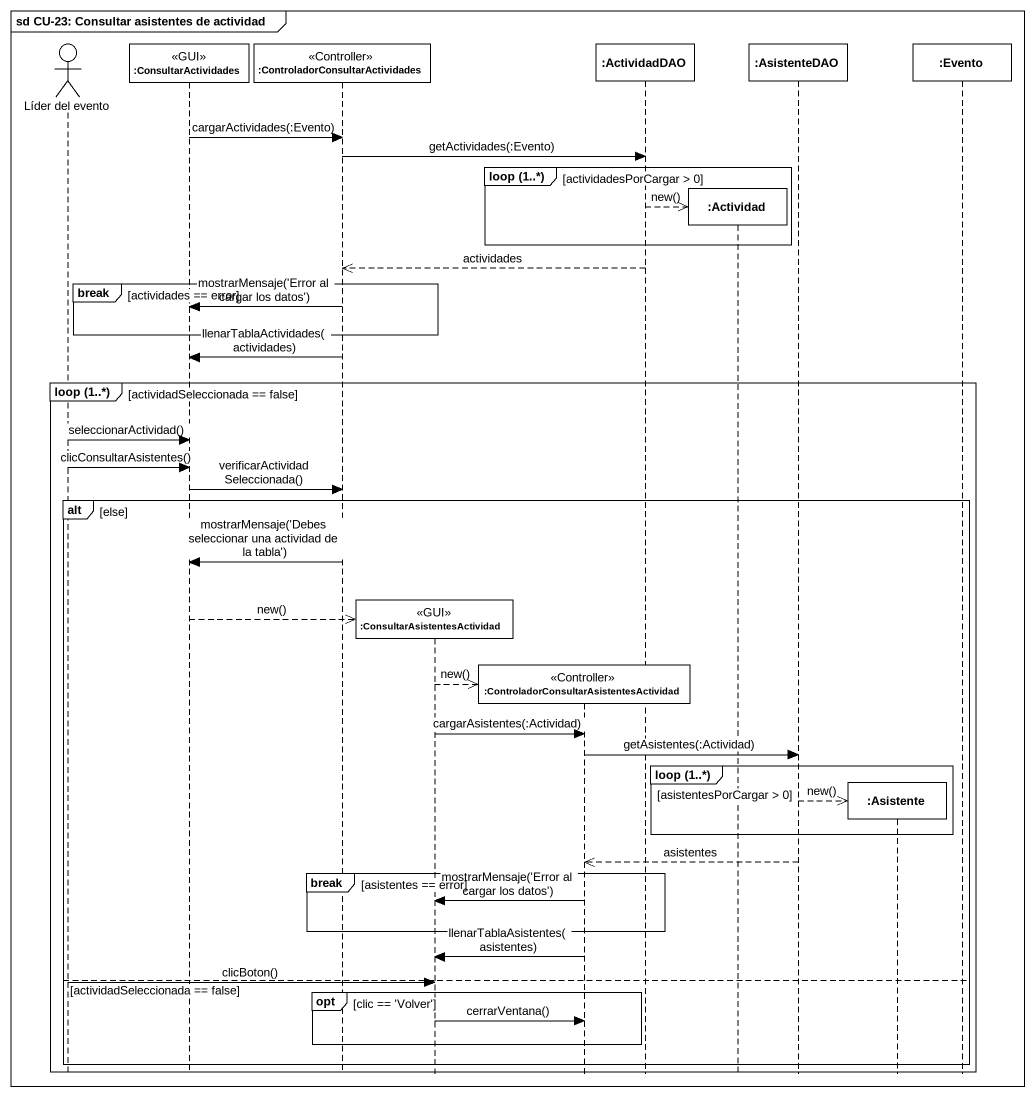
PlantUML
@startuml
mainframe sd CU-23: Consultar asistentes de actividad
hide footbox
actor "Líder del evento" as Líder_del_evento
participant ":ConsultarActividades" as ConsultarActividades <<GUI>>
participant ":ControladorConsultarActividades" as ControladorConsultarActivida <<Controller>>
participant ":ConsultarAsistentesActividad" as ConsultarAsistentesActividad <<GUI>>
participant ":ControladorConsultarAsistentesActividad" as ControladorConsultarAsistent <<Controller>>
participant ":ActividadDAO" as ActividadDAO
participant ":Actividad" as Actividad
participant ":AsistenteDAO" as AsistenteDAO
participant ":Asistente" as Asistente
participant ":Evento" as Evento

ConsultarActividades -> ControladorConsultarActivida : cargarActividades(:Evento)
ControladorConsultarActivida -> ActividadDAO : getActividades(:Evento)
group loop (1..*) [actividadesPorCargar > 0]
  ActividadDAO -->> Actividad ** : new()
end
ActividadDAO -->> ControladorConsultarActivida : actividades
break actividades == error
  ControladorConsultarActivida -> ConsultarActividades : mostrarMensaje('Error al cargar los datos')
end
ControladorConsultarActivida -> ConsultarActividades : llenarTablaActividades(actividades)
group loop (1..*) [actividadSeleccionada == false]
  Líder_del_evento -> ConsultarActividades : seleccionarActividad()
  Líder_del_evento -> ConsultarActividades : clicConsultarAsistentes()
  ConsultarActividades -> ControladorConsultarActivida : verificarActividadSeleccionada()
  alt else
    ControladorConsultarActivida -> ConsultarActividades : mostrarMensaje('Debes seleccionar una actividad de la tabla')
    ConsultarActividades -->> ConsultarAsistentesActividad ** : new()
    ConsultarAsistentesActividad -->> ControladorConsultarAsistent ** : new()
    ConsultarAsistentesActividad -> ControladorConsultarAsistent : cargarAsistentes(:Actividad)
    ControladorConsultarAsistent -> AsistenteDAO : getAsistentes(:Actividad)
    group loop (1..*) [asistentesPorCargar > 0]
      AsistenteDAO -->> Asistente ** : new()
    end
    AsistenteDAO -->> ControladorConsultarAsistent : asistentes
    break asistentes == error
      ControladorConsultarAsistent -> ConsultarAsistentesActividad : mostrarMensaje('Error al cargar los datos')
    end
    ControladorConsultarAsistent -> ConsultarAsistentesActividad : llenarTablaAsistentes(asistentes)
  else actividadSeleccionada == false
    Líder_del_evento -> ConsultarAsistentesActividad : clicBoton()
    opt clic == 'Volver'
      ConsultarAsistentesActividad -> ControladorConsultarAsistent : cerrarVentana()
    end
  end
end
@enduml
